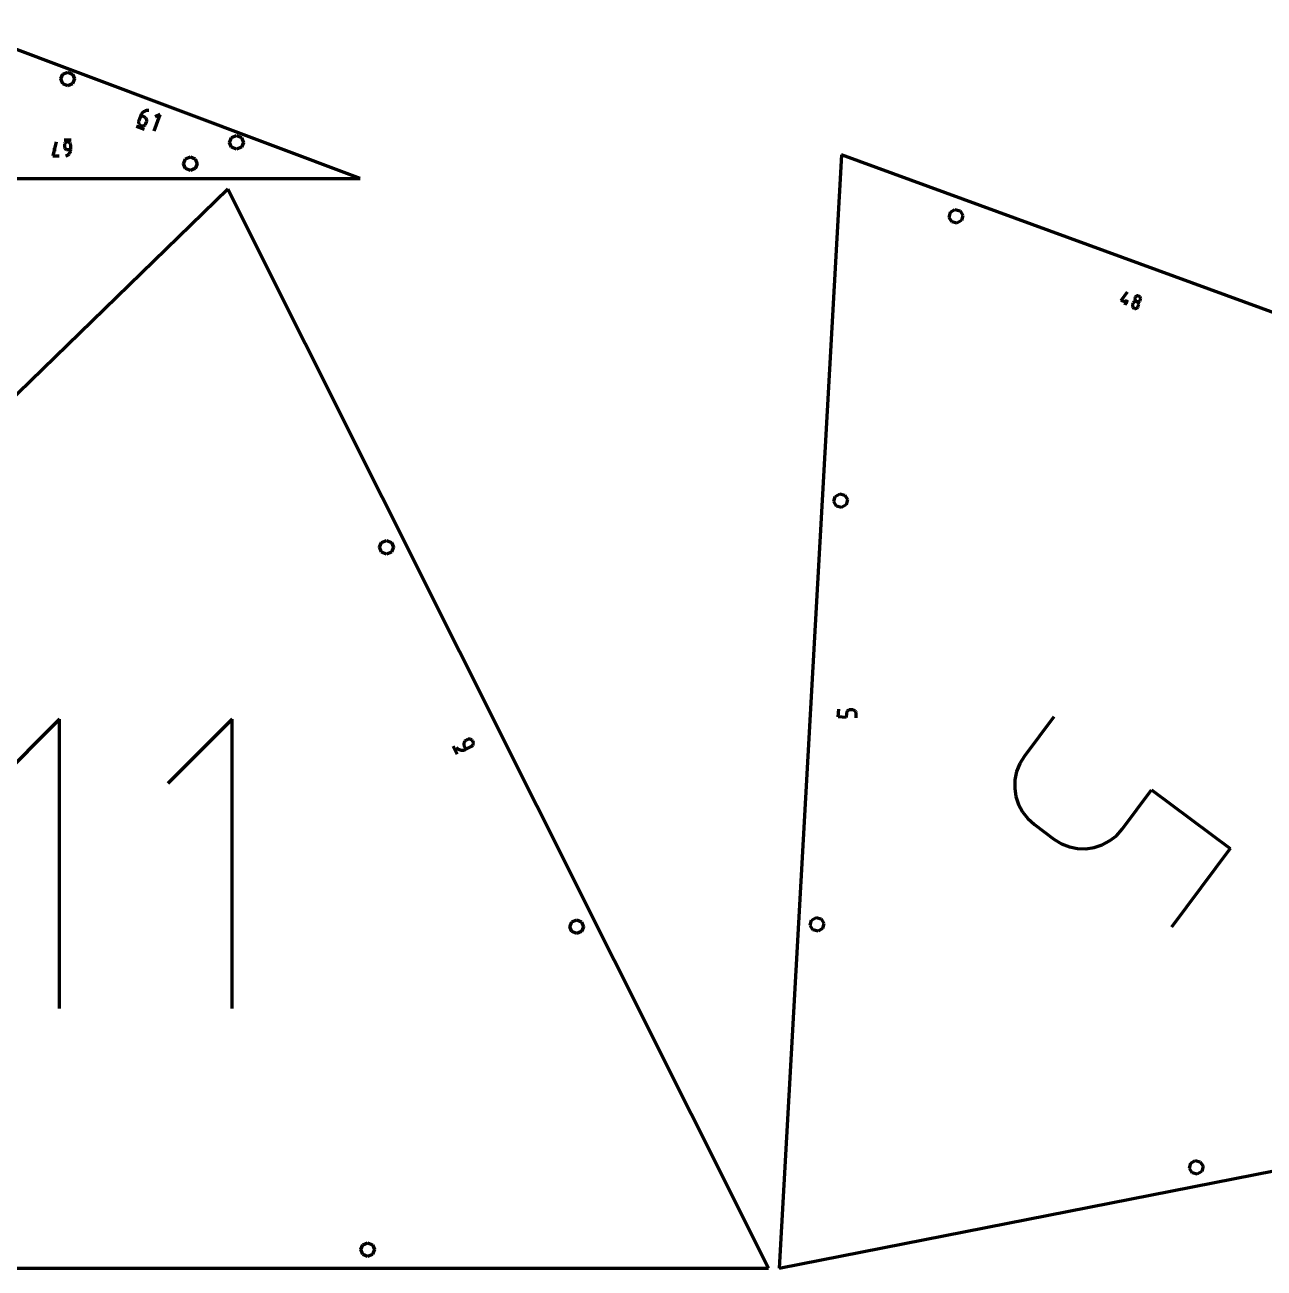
# Model space of a CAD drawing. Header units: inches. Extents: x -100 to 100, y -100 to -26.
# Drawn here: x 70.66 to 85.26, y -99.94 to -85.29 of the extents above; entities that cross this region are included whole.
import ezdxf

# ---------------------------------------------------------------- set-up
doc = ezdxf.new("R2010")
doc.units = ezdxf.units.IN
doc.header["$MEASUREMENT"] = 0
for name, color, linetype, lineweight in [('annotation', 7, 'Continuous', 0), ('boundary', 7, 'Continuous', 0), ('hole', 7, 'Continuous', 0)]:
    doc.layers.add(name, color=color, linetype=linetype, lineweight=lineweight)

msp = doc.modelspace()

# ---------------------------------------------------------------- linework, layer by layer
at = {"layer": 'annotation', "color": 1, "lineweight": 70}
for p, q in [((72.004944, -86.41973), (72.002789, -86.427525)), ((72.028511, -86.356989), (72.004944, -86.41973)), ((72.004944, -86.41973), (72.004944, -86.41973)), ((72.034232, -86.344578), (72.028511, -86.356989)), ((72.070429, -86.372734), (72.028511, -86.356989)), ((72.041545, -86.333337), (72.034232, -86.344578)), ((72.050282, -86.323374), (72.041545, -86.333337)), ((72.060272, -86.314799), (72.050282, -86.323374)), ((72.071343, -86.307722), (72.060272, -86.314799)), ((72.077715, -86.376238), (72.070429, -86.372734)), ((72.083328, -86.302252), (72.071343, -86.307722)), ((72.08408, -86.380843), (72.077715, -86.376238)), ((72.096054, -86.298498), (72.083328, -86.302252)), ((72.08945, -86.386387), (72.08408, -86.380843)), ((72.093751, -86.392709), (72.08945, -86.386387)), ((72.096908, -86.399647), (72.093751, -86.392709)), ((72.109352, -86.296571), (72.096054, -86.298498)), ((72.096624, -86.430338), (72.09878, -86.422547)), ((72.098848, -86.407041), (72.096908, -86.399647)), ((72.09878, -86.422547), (72.099497, -86.414728)), ((72.099497, -86.414728), (72.098848, -86.407041)), ((72.123051, -86.296579), (72.109352, -86.296571)), ((72.123051, -86.296579), (72.123051, -86.296579)), ((72.185777, -86.535539), (72.256681, -86.346772)), ((72.256681, -86.346772), (72.198948, -86.372986)), ((71.975068, -86.483319), (72.069452, -86.518771)), ((72.002789, -86.427525), (72.002073, -86.435356)), ((72.002073, -86.435356), (72.002723, -86.443059)), ((72.002723, -86.443059), (72.004663, -86.450472)), ((72.004663, -86.450472), (72.007819, -86.457429)), ((72.007819, -86.457429), (72.012115, -86.463769)), ((72.012115, -86.463769), (72.017477, -86.469326)), ((72.017477, -86.469326), (72.02383, -86.473938)), ((72.02383, -86.473938), (72.0311, -86.47744)), ((72.0311, -86.47744), (72.0311, -86.47744)), ((72.0311, -86.47744), (72.038893, -86.479596)), ((72.038893, -86.479596), (72.046719, -86.48031)), ((72.046719, -86.48031), (72.054417, -86.479658)), ((72.054417, -86.479658), (72.061822, -86.477714)), ((72.061822, -86.477714), (72.068773, -86.474552)), ((72.068773, -86.474552), (72.075107, -86.470248)), ((72.075107, -86.470248), (72.080661, -86.464875)), ((72.080661, -86.464875), (72.085273, -86.458507)), ((72.085273, -86.458507), (72.088781, -86.45122)), ((72.088781, -86.45122), (72.096624, -86.430338)), ((72.096624, -86.430338), (72.096624, -86.430338)), ((71.03028, -86.667114), (70.99334, -86.833278)), ((71.207956, -86.646343), (71.124874, -86.646343)), ((71.130131, -86.697416), (71.129537, -86.704054)), ((71.129537, -86.704054), (71.129537, -86.722436)), ((71.131844, -86.691168), (71.130131, -86.697416)), ((71.134572, -86.685413), (71.131844, -86.691168)), ((71.138211, -86.680257), (71.134572, -86.685413)), ((71.142657, -86.675804), (71.138211, -86.680257)), ((71.147806, -86.672159), (71.142657, -86.675804)), ((71.153555, -86.669426), (71.147806, -86.672159)), ((71.1598, -86.667709), (71.153555, -86.669426)), ((71.166436, -86.667114), (71.1598, -86.667709)), ((71.173059, -86.667709), (71.166436, -86.667114)), ((71.166436, -86.667114), (71.166436, -86.667114)), ((71.179296, -86.669426), (71.173059, -86.667709)), ((71.185043, -86.672159), (71.179296, -86.669426)), ((71.190194, -86.675804), (71.185043, -86.672159)), ((71.194644, -86.680257), (71.190194, -86.675804)), ((71.198288, -86.685413), (71.194644, -86.680257)), ((71.201022, -86.691168), (71.198288, -86.685413)), ((71.202739, -86.697416), (71.201022, -86.691168)), ((71.203335, -86.704054), (71.202739, -86.697416)), ((71.203335, -86.759282), (71.203335, -86.704054)), ((71.203335, -86.704054), (71.203335, -86.704054)), ((70.99334, -86.759282), (71.03028, -86.759282)), ((70.99334, -86.833278), (71.067231, -86.833278)), ((71.129537, -86.722436), (71.129537, -86.722436)), ((71.129537, -86.722436), (71.130131, -86.72907)), ((71.130131, -86.72907), (71.131844, -86.73531)), ((71.131844, -86.73531), (71.134572, -86.741052)), ((71.134572, -86.741052), (71.138211, -86.746193)), ((71.138211, -86.746193), (71.142657, -86.75063)), ((71.142657, -86.75063), (71.147806, -86.754261)), ((71.147806, -86.754261), (71.153555, -86.756982)), ((71.147908, -86.833278), (71.158479, -86.829314)), ((71.147908, -86.833278), (71.147908, -86.833278)), ((71.153555, -86.756982), (71.1598, -86.75869)), ((71.158479, -86.829314), (71.168179, -86.823974)), ((71.1598, -86.75869), (71.166436, -86.759282)), ((71.166436, -86.759282), (71.203335, -86.759282)), ((71.168179, -86.823974), (71.176908, -86.817391)), ((71.176908, -86.817391), (71.184568, -86.809699)), ((71.184568, -86.809699), (71.191059, -86.801031)), ((71.191059, -86.801031), (71.19628, -86.791522)), ((71.19628, -86.791522), (71.200133, -86.781305)), ((71.200133, -86.781305), (71.202518, -86.770514)), ((71.202518, -86.770514), (71.203335, -86.759282)), ((83.580613, -88.535886), (83.65323, -88.435911)), ((83.660297, -88.565012), (83.580613, -88.535886)), ((83.62475, -88.588186), (83.648047, -88.524449)), ((83.712503, -88.590686), (83.712016, -88.596617)), ((83.712016, -88.596617), (83.712564, -88.602439)), ((83.714082, -88.584768), (83.712503, -88.590686)), ((83.712564, -88.602439), (83.714088, -88.60803)), ((83.719885, -88.568893), (83.714082, -88.584768)), ((83.714082, -88.584768), (83.714082, -88.584768)), ((83.714088, -88.60803), (83.716531, -88.613268)), ((83.716531, -88.613268), (83.719834, -88.618029)), ((83.719834, -88.618029), (83.723938, -88.622193)), ((83.722494, -88.56335), (83.719885, -88.568893)), ((83.725948, -88.558497), (83.722494, -88.56335)), ((83.723938, -88.622193), (83.728786, -88.625638)), ((83.730125, -88.55439), (83.725948, -88.558497)), ((83.734899, -88.551086), (83.730125, -88.55439)), ((83.740148, -88.548644), (83.734899, -88.551086)), ((83.745748, -88.547121), (83.740148, -88.548644)), ((83.741631, -88.510996), (83.741141, -88.516936)), ((83.741141, -88.516936), (83.741684, -88.52277)), ((83.743212, -88.505075), (83.741631, -88.510996)), ((83.741684, -88.52277), (83.743204, -88.528375)), ((83.743204, -88.528375), (83.745641, -88.533627)), ((83.745812, -88.499557), (83.743212, -88.505075)), ((83.743212, -88.505075), (83.743212, -88.505075)), ((83.745641, -88.533627), (83.748939, -88.538403)), ((83.751575, -88.546574), (83.745748, -88.547121)), ((83.749259, -88.494722), (83.745812, -88.499557)), ((83.748939, -88.538403), (83.753039, -88.542579)), ((83.75343, -88.490629), (83.749259, -88.494722)), ((83.757505, -88.54706), (83.751575, -88.546574)), ((83.753039, -88.542579), (83.757883, -88.546031)), ((83.758201, -88.487336), (83.75343, -88.490629)), ((83.763415, -88.548637), (83.757505, -88.54706)), ((83.757883, -88.546031), (83.763415, -88.548637)), ((83.763447, -88.484901), (83.758201, -88.487336)), ((83.762813, -88.62584), (83.767584, -88.62255)), ((83.768949, -88.551242), (83.763415, -88.548637)), ((83.763415, -88.548637), (83.763415, -88.548637)), ((83.763415, -88.548637), (83.763415, -88.548637)), ((83.763415, -88.548637), (83.769323, -88.550213)), ((83.769046, -88.483381), (83.763447, -88.484901)), ((83.767584, -88.62255), (83.771757, -88.618454)), ((83.773795, -88.554695), (83.768949, -88.551242)), ((83.774872, -88.482836), (83.769046, -88.483381)), ((83.769323, -88.550213), (83.775252, -88.550698)), ((83.771757, -88.618454), (83.77521, -88.613607)), ((83.777896, -88.55887), (83.773795, -88.554695)), ((83.780802, -88.483323), (83.774872, -88.482836)), ((83.77521, -88.613607), (83.777819, -88.608065)), ((83.775252, -88.550698), (83.781079, -88.550151)), ((83.777819, -88.608065), (83.783622, -88.592189)), ((83.781194, -88.563644), (83.777896, -88.55887)), ((83.786712, -88.4849), (83.780802, -88.483323)), ((83.781079, -88.550151), (83.786679, -88.548627)), ((83.783631, -88.568895), (83.781194, -88.563644)), ((83.783622, -88.592189), (83.785203, -88.586269)), ((83.783622, -88.592189), (83.783622, -88.592189)), ((83.78515, -88.574498), (83.783631, -88.568895)), ((83.785693, -88.58033), (83.78515, -88.574498)), ((83.785203, -88.586269), (83.785693, -88.58033)), ((83.786679, -88.548627), (83.791929, -88.546184)), ((83.792246, -88.487506), (83.786712, -88.4849)), ((83.786712, -88.4849), (83.786712, -88.4849)), ((83.791929, -88.546184), (83.796705, -88.54288)), ((83.797092, -88.490958), (83.792246, -88.487506)), ((83.796705, -88.54288), (83.800882, -88.538772)), ((83.801193, -88.495132), (83.797092, -88.490958)), ((83.800882, -88.538772), (83.804338, -88.533917)), ((83.804492, -88.499903), (83.801193, -88.495132)), ((83.804338, -88.533917), (83.806948, -88.528372)), ((83.806932, -88.505148), (83.804492, -88.499903)), ((83.808454, -88.510741), (83.806932, -88.505148)), ((83.806948, -88.528372), (83.80852, -88.522478)), ((83.806948, -88.528372), (83.806948, -88.528372)), ((83.809003, -88.516559), (83.808454, -88.510741)), ((83.80852, -88.522478), (83.809003, -88.516559)), ((83.728786, -88.625638), (83.734319, -88.62824)), ((83.734319, -88.62824), (83.734319, -88.62824)), ((83.734319, -88.62824), (83.740225, -88.629819)), ((83.740225, -88.629819), (83.746152, -88.630313)), ((83.746152, -88.630313), (83.751974, -88.629777)), ((83.751974, -88.629777), (83.757569, -88.628268)), ((83.757569, -88.628268), (83.762813, -88.62584)), ((80.246238, -93.443521), (80.251428, -93.350399)), ((80.339609, -93.448725), (80.246238, -93.443521)), ((80.342204, -93.402164), (80.339609, -93.448725)), ((80.343417, -93.393845), (80.342204, -93.402164)), ((80.346012, -93.386093), (80.343417, -93.393845)), ((80.349849, -93.379033), (80.346012, -93.386093)), ((80.354793, -93.372788), (80.349849, -93.379033)), ((80.360705, -93.367486), (80.354793, -93.372788)), ((80.367449, -93.36325), (80.360705, -93.367486)), ((80.374886, -93.360206), (80.367449, -93.36325)), ((80.382881, -93.358479), (80.374886, -93.360206)), ((80.391294, -93.358195), (80.382881, -93.358479)), ((80.414489, -93.359488), (80.391294, -93.358195)), ((80.391294, -93.358195), (80.391294, -93.358195)), ((80.422823, -93.360706), (80.414489, -93.359488)), ((80.430587, -93.363312), (80.422823, -93.360706)), ((80.437656, -93.367166), (80.430587, -93.363312)), ((80.443906, -93.372128), (80.437656, -93.367166)), ((80.449212, -93.378056), (80.443906, -93.372128)), ((80.453449, -93.384813), (80.449212, -93.378056)), ((80.456494, -93.392257), (80.453449, -93.384813)), ((80.455912, -93.455207), (80.458507, -93.408646)), ((80.458222, -93.400248), (80.456494, -93.392257)), ((80.458507, -93.408646), (80.458222, -93.400248)), ((80.458507, -93.408646), (80.458507, -93.408646)), ((82.783995, -93.441829), (82.439135, -93.90349)), ((71.070878, -93.470873), (70.313553, -94.228412)), ((71.070878, -96.877448), (71.070878, -93.470873)), ((73.105669, -93.470873), (72.348344, -94.228412)), ((73.105669, -96.877448), (73.105669, -93.470873)), ((75.834561, -93.750876), (75.83336, -93.75876)), ((75.837072, -93.743326), (75.834561, -93.750876)), ((75.840833, -93.736288), (75.837072, -93.743326)), ((75.845786, -93.729941), (75.840833, -93.736288)), ((75.851873, -93.724462), (75.845786, -93.729941)), ((75.859035, -93.720029), (75.851873, -93.724462)), ((75.879908, -93.709565), (75.859035, -93.720029)), ((75.859035, -93.720029), (75.859035, -93.720029)), ((75.887745, -93.706478), (75.879908, -93.709565)), ((75.895778, -93.704879), (75.887745, -93.706478)), ((75.903829, -93.704707), (75.895778, -93.704879)), ((75.91172, -93.705903), (75.903829, -93.704707)), ((75.919274, -93.708408), (75.91172, -93.705903)), ((75.926312, -93.712162), (75.919274, -93.708408)), ((75.932656, -93.717106), (75.926312, -93.712162)), ((75.93813, -93.72318), (75.932656, -93.717106)), ((75.942554, -93.730324), (75.93813, -93.72318)), ((75.945639, -93.73816), (75.942554, -93.730324)), ((75.942554, -93.730324), (75.942554, -93.730324)), ((75.947236, -93.746187), (75.945639, -93.73816)), ((75.947402, -93.754231), (75.947236, -93.746187)), ((75.707846, -93.789304), (75.754903, -93.883169)), ((75.744365, -93.803576), (75.744365, -93.803576)), ((75.744365, -93.803576), (75.754784, -93.81327)), ((75.754784, -93.81327), (75.766274, -93.821202)), ((75.766274, -93.821202), (75.778627, -93.827336)), ((75.778627, -93.827336), (75.791631, -93.831634)), ((75.791631, -93.831634), (75.805078, -93.834061)), ((75.805078, -93.834061), (75.818758, -93.83458)), ((75.818758, -93.83458), (75.832461, -93.833155)), ((75.832461, -93.833155), (75.845977, -93.82975)), ((75.83336, -93.75876), (75.833527, -93.766801)), ((75.833527, -93.766801), (75.835121, -93.77482)), ((75.835121, -93.77482), (75.838199, -93.782639)), ((75.838199, -93.782639), (75.859098, -93.824327)), ((75.845977, -93.82975), (75.859098, -93.824327)), ((75.859098, -93.824327), (75.921706, -93.792941)), ((75.921706, -93.792941), (75.928869, -93.78851)), ((75.921706, -93.792941), (75.921706, -93.792941)), ((75.928869, -93.78851), (75.934959, -93.783035)), ((75.934959, -93.783035), (75.939917, -93.776693)), ((75.939917, -93.776693), (75.943683, -93.769661)), ((75.943683, -93.769661), (75.946198, -93.762115)), ((75.946198, -93.762115), (75.947402, -93.754231)), ((82.384689, -93.991915), (82.347873, -94.085997)), ((82.439135, -93.90349), (82.384689, -93.991915)), ((82.439135, -93.90349), (82.439135, -93.90349)), ((82.328361, -94.183444), (82.325827, -94.281964)), ((82.347873, -94.085997), (82.328361, -94.183444)), ((82.325827, -94.281964), (82.339948, -94.379263)), ((83.592311, -94.764912), (83.937172, -94.30325)), ((83.937172, -94.30325), (84.862972, -94.994822)), ((82.339948, -94.379263), (82.370396, -94.473049)), ((82.370396, -94.473049), (82.416847, -94.561029)), ((82.416847, -94.561029), (82.478976, -94.640911)), ((82.478976, -94.640911), (82.556457, -94.710402)), ((82.556457, -94.710402), (82.786441, -94.8822)), ((83.52298, -94.84227), (83.592311, -94.764912)), ((82.786441, -94.8822), (82.786441, -94.8822)), ((82.786441, -94.8822), (82.875014, -94.936758)), ((83.355546, -94.95084), (83.443302, -94.904363)), ((83.443302, -94.904363), (83.52298, -94.84227)), ((82.875014, -94.936758), (82.969124, -94.973602)), ((82.969124, -94.973602), (83.066501, -94.993083)), ((83.066501, -94.993083), (83.164876, -94.99555)), ((83.164876, -94.99555), (83.261981, -94.981352)), ((83.261981, -94.981352), (83.355546, -94.95084)), ((84.862972, -94.994822), (84.173251, -95.918145))]:
    msp.add_line(p, q, dxfattribs=at)
at = {"layer": 'boundary', "color": 5, "lineweight": 70}
for p, q in [((74.612824, -87.100196), (69.790609, -85.288896)), ((80.282432, -86.819359), (79.551267, -99.9375)), ((87.40559, -89.422995), (80.282432, -86.819359)), ((67.583803, -87.100196), (74.612824, -87.100196)), ((73.053356, -87.225196), (59.976058, -99.9375)), ((79.426267, -99.9375), (73.053356, -87.225196)), ((79.551267, -99.9375), (94.365613, -97.023751)), ((59.976058, -99.9375), (79.426267, -99.9375))]:
    msp.add_line(p, q, dxfattribs=at)
at = {"layer": 'hole', "color": 5, "lineweight": 70}
for p, q in [((71.086573, -85.925813), (71.11035, -85.868411)), ((71.11035, -85.983216), (71.086573, -85.925813)), ((71.11035, -85.868411), (71.167752, -85.844634)), ((71.167752, -86.006993), (71.11035, -85.983216)), ((71.167752, -85.844634), (71.225155, -85.868411)), ((71.225155, -85.983216), (71.167752, -86.006993)), ((71.225155, -85.868411), (71.248932, -85.925813)), ((71.248932, -85.925813), (71.225155, -85.983216)), ((73.075737, -86.672974), (73.099514, -86.615572)), ((73.099514, -86.730377), (73.075737, -86.672974)), ((73.099514, -86.615572), (73.156916, -86.591795)), ((73.156916, -86.591795), (73.214319, -86.615572)), ((73.214319, -86.615572), (73.238096, -86.672974)), ((73.238096, -86.672974), (73.214319, -86.730377)), ((72.556544, -86.867793), (72.613946, -86.844016)), ((72.613946, -86.844016), (72.671349, -86.867793)), ((73.156916, -86.754154), (73.099514, -86.730377)), ((73.214319, -86.730377), (73.156916, -86.754154)), ((72.532767, -86.925196), (72.556544, -86.867793)), ((72.556544, -86.982598), (72.532767, -86.925196)), ((72.613946, -87.006375), (72.556544, -86.982598)), ((72.671349, -86.982598), (72.613946, -87.006375)), ((72.671349, -86.867793), (72.695126, -86.925196)), ((72.695126, -86.925196), (72.671349, -86.982598)), ((81.551625, -87.557177), (81.566929, -87.496959)), ((81.583383, -87.610579), (81.551625, -87.557177)), ((81.566929, -87.496959), (81.620331, -87.465201)), ((81.620331, -87.465201), (81.680549, -87.480505)), ((81.697003, -87.594125), (81.643601, -87.625883)), ((81.680549, -87.480505), (81.712307, -87.533907)), ((81.712307, -87.533907), (81.697003, -87.594125)), ((81.643601, -87.625883), (81.583383, -87.610579)), ((80.20935, -90.845895), (80.262752, -90.814136)), ((80.262752, -90.814136), (80.32297, -90.82944)), ((80.194046, -90.906113), (80.20935, -90.845895)), ((80.225804, -90.959515), (80.194046, -90.906113)), ((80.286022, -90.974819), (80.225804, -90.959515)), ((80.339424, -90.94306), (80.286022, -90.974819)), ((80.32297, -90.82944), (80.354728, -90.882842)), ((80.354728, -90.882842), (80.339424, -90.94306)), ((74.842689, -91.444494), (74.866466, -91.387091)), ((74.866466, -91.387091), (74.923868, -91.363314)), ((74.923868, -91.363314), (74.981271, -91.387091)), ((74.981271, -91.387091), (75.005048, -91.444494)), ((74.866466, -91.501896), (74.842689, -91.444494)), ((74.923868, -91.525673), (74.866466, -91.501896)), ((74.981271, -91.501896), (74.923868, -91.525673)), ((75.005048, -91.444494), (74.981271, -91.501896)), ((77.08347, -95.91427), (77.107247, -95.856868)), ((77.107247, -95.971673), (77.08347, -95.91427)), ((77.107247, -95.856868), (77.164649, -95.833091)), ((77.164649, -95.833091), (77.222052, -95.856868)), ((77.222052, -95.856868), (77.245829, -95.91427)), ((77.245829, -95.91427), (77.222052, -95.971673)), ((79.915793, -95.898364), (79.931097, -95.838146)), ((79.947552, -95.951766), (79.915793, -95.898364)), ((79.931097, -95.838146), (79.984499, -95.806388)), ((79.984499, -95.806388), (80.044717, -95.821692)), ((80.061171, -95.935312), (80.007769, -95.96707)), ((80.044717, -95.821692), (80.076475, -95.875094)), ((80.076475, -95.875094), (80.061171, -95.935312)), ((77.164649, -95.99545), (77.107247, -95.971673)), ((77.222052, -95.971673), (77.164649, -95.99545)), ((80.007769, -95.96707), (79.947552, -95.951766)), ((84.38288, -98.76009), (84.398184, -98.699872)), ((84.398184, -98.699872), (84.451586, -98.668114)), ((84.451586, -98.668114), (84.511803, -98.683418)), ((84.511803, -98.683418), (84.543562, -98.73682)), ((84.414638, -98.813492), (84.38288, -98.76009)), ((84.474856, -98.828796), (84.414638, -98.813492)), ((84.528258, -98.797038), (84.474856, -98.828796)), ((84.543562, -98.73682), (84.528258, -98.797038)), ((74.619983, -99.71875), (74.64376, -99.661347)), ((74.64376, -99.776152), (74.619983, -99.71875)), ((74.64376, -99.661347), (74.701163, -99.637571)), ((74.701163, -99.637571), (74.758565, -99.661347)), ((74.758565, -99.661347), (74.782342, -99.71875)), ((74.782342, -99.71875), (74.758565, -99.776153)), ((74.701162, -99.799929), (74.64376, -99.776152)), ((74.758565, -99.776153), (74.701162, -99.799929))]:
    msp.add_line(p, q, dxfattribs=at)

doc.saveas('drawing.dxf')
